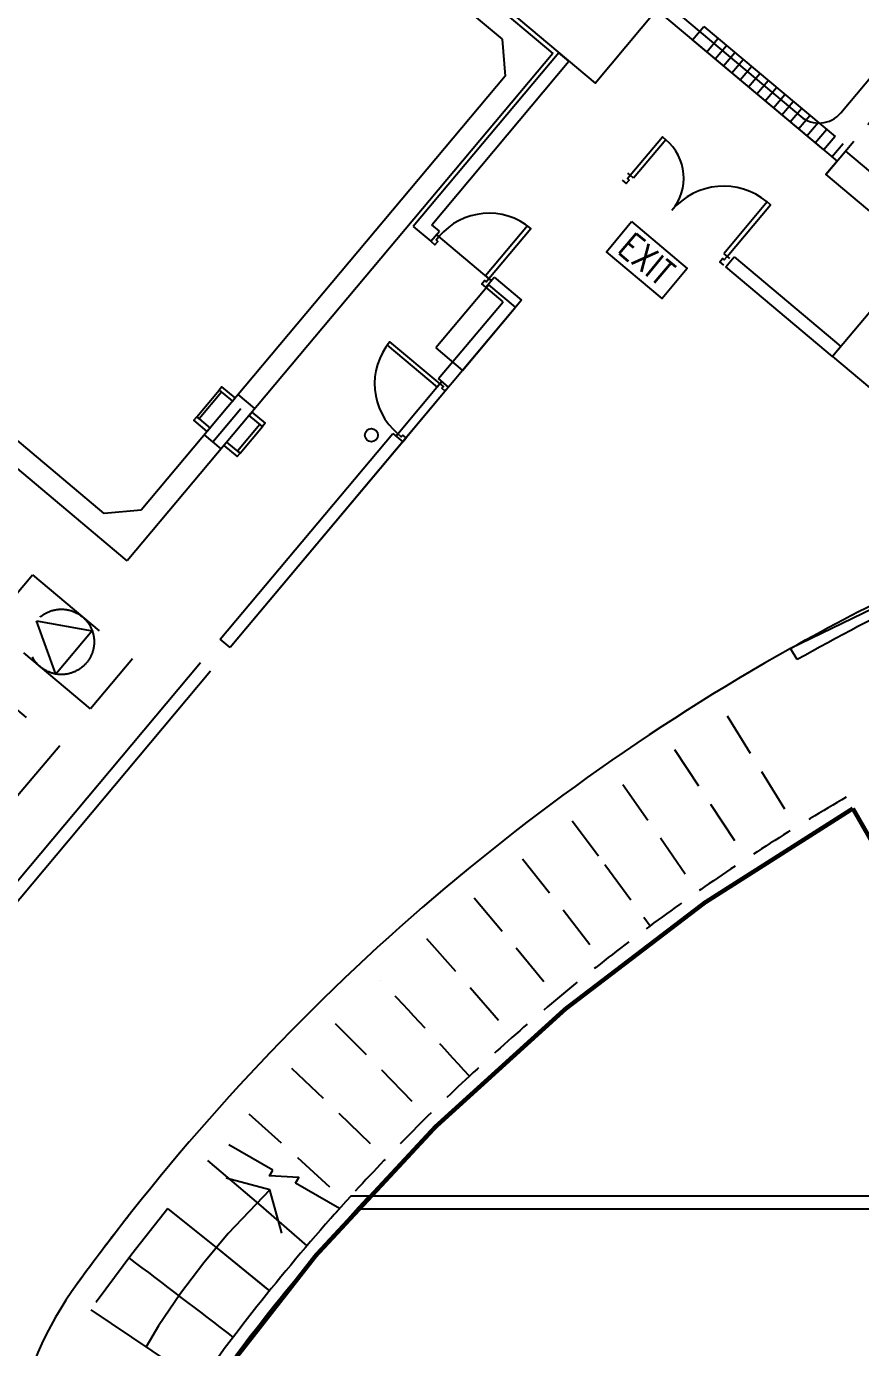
# Model space of a CAD drawing. Header units: millimetres. Extents: x 833779156 to 834921471, y 817530835 to 818378701.
# Drawn here: x 833821947 to 833824340, y 817931902 to 817935690 of the extents above; entities that cross this region are included whole.
import ezdxf

# ---------------------------------------------------------------- set-up
doc = ezdxf.new("R2010")
doc.units = ezdxf.units.MM
doc.header["$LTSCALE"] = 1000
doc.header["$MEASUREMENT"] = 0
for name, pattern in [('HIDDEN', [0.375, 0.25, -0.125]), ('HIDDEN2', [0.1875, 0.125, -0.0625]), ('N132X01M - Default$0$R_WKCD_LB - Model$0$DIVIDE', [1.25, 0.5, -0.25, 0, -0.25, 0, -0.25])]:
    doc.linetypes.add(name, pattern=pattern)
doc.layers.add('VPA050_Marks', color=1, linetype='Continuous')
doc.styles.add('ROMANS', font='romans.shx', dxfattribs={"width": 0.8, "height": 2.5})

msp = doc.modelspace()

# ---------------------------------------------------------------- linework, layer by layer
at = {"color": 252}
for p, q in [((833822314.53339, 817936571.4995), (833823456.89717, 817935612.94247)), ((833822379.69028, 817936435.23842), (833823311.39183, 817935653.44799)), ((833823858.10616, 817935651.59275), (833823890.24554, 817935689.89497)), ((833823890.24554, 817935689.89497), (833824266.56488, 817935374.12556)), ((833823898.75957, 817935617.48049), (833823930.89895, 817935655.78271)), ((833823311.39183, 817935653.44799), (833823320.6361, 817935547.78559)), ((833824234.4255, 817935335.82334), (833823858.10616, 817935651.59275)), ((833823922.69846, 817935597.39338), (833823954.83784, 817935635.6956)), ((833823456.89717, 817935612.94247), (833822235.60071, 817934157.45803)), ((833823474.50757, 817935614.48318), (833823056.69562, 817935116.5543)), ((833823109.52683, 817935121.17643), (833823503.23424, 817935590.37865)), ((833823503.23424, 817935590.37865), (833823474.50757, 817935614.48318)), ((833823946.63735, 817935577.30627), (833823978.77673, 817935615.60849)), ((833823970.57624, 817935557.21915), (833824002.71562, 817935595.52138)), ((833823320.6361, 817935547.78559), (833822276.10623, 817934302.96337)), ((833823994.51513, 817935537.13204), (833824026.65451, 817935575.43426)), ((833824018.45402, 817935517.04493), (833824050.5934, 817935555.34715)), ((833824042.3929, 817935496.95781), (833824074.53228, 817935535.26004)), ((833824066.33179, 817935476.8707), (833824098.47117, 817935515.17292)), ((833824090.27068, 817935456.78359), (833824122.41006, 817935495.08581)), ((833824114.20957, 817935436.69648), (833824146.34895, 817935474.9987)), ((833824138.14846, 817935416.60936), (833824170.28784, 817935454.91159)), ((833824162.08735, 817935396.52225), (833824194.22673, 817935434.82447)), ((833824186.02624, 817935376.43514), (833824218.16562, 817935414.73736)), ((833824209.96513, 817935356.34803), (833824242.10451, 817935394.65025)), ((833824233.90401, 817935336.26091), (833824266.0434, 817935374.56313)), ((833824266.56488, 817935374.12556), (833824234.4255, 817935335.82334)), ((833824257.8429, 817935316.1738), (833824289.98228, 817935354.47602)), ((833822235.60071, 817934157.45803), (833821093.23694, 817935116.01506)), ((833823056.69562, 817935116.5543), (833823107.44607, 817935073.96962)), ((833823107.44607, 817935073.96962), (833823131.5506, 817935102.69628)), ((833823131.5506, 817935102.69628), (833823109.52683, 817935121.17643)), ((833823280.55487, 817934961.34927), (833823123.51576, 817935093.12073)), ((833822170.44383, 817934293.71911), (833821238.74227, 817935075.50954)), ((833822170.44383, 817934293.71911), (833821238.74227, 817935075.50954)), ((833823953.20591, 817935000.6789), (833823977.31045, 817935029.40556)), ((833823977.31045, 817935029.40556), (833824283.73054, 817934772.28857)), ((833824259.62601, 817934743.56191), (833823953.20591, 817935000.6789)), ((833823273.6649, 817934949.24882), (833823121.77308, 817934768.23119)), ((833823264.48345, 817934942.19961), (833823288.58799, 817934970.92627)), ((833823314.27634, 817934900.41841), (833823264.48345, 817934942.19961)), ((833823350.26935, 817934884.97006), (833823273.6649, 817934949.24882)), ((833823288.58799, 817934970.92627), (833823367.10754, 817934905.04054)), ((833823129.4749, 817934680.18064), (833823314.27634, 817934900.41841)), ((833823367.10754, 817934905.04054), (833823198.37579, 817934703.95388)), ((833823198.37752, 817934703.95243), (833823350.26935, 817934884.97006)), ((833823121.77308, 817934768.23119), (833823198.37752, 817934703.95243)), ((833824283.73054, 817934772.28857), (833824259.62601, 817934743.56191)), ((833823139.05219, 817934672.14434), (833823007.28073, 817934515.10523)), ((833823129.47662, 817934680.17917), (833823129.4749, 817934680.18064)), ((833823158.20157, 817934656.0761), (833823129.47662, 817934680.17917)), ((833823158.2033, 817934656.07465), (833823139.05219, 817934672.14434)), ((833823174.27126, 817934675.22721), (833823158.20157, 817934656.0761)), ((833823198.37752, 817934703.95243), (833823174.27126, 817934675.2237)), ((833823174.27299, 817934675.22576), (833823174.27126, 817934675.22721)), ((833823174.27126, 817934675.2237), (833823174.27299, 817934675.22576)), ((833823198.37579, 817934703.95388), (833823198.37752, 817934703.95243)), ((833823158.2033, 817934656.07465), (833822531.48538, 817933909.18132)), ((833823158.2033, 817934656.07465), (833823026.43184, 817934499.03554)), ((833822502.75871, 817933933.28585), (833822997.70517, 817934523.14007)), ((833822502.75871, 817933933.28585), (833822997.70517, 817934523.14007)), ((833822997.70517, 817934523.14007), (833823026.43185, 817934499.03553)), ((833823026.43184, 817934499.03554), (833822531.48538, 817933909.18132)), ((833823026.43185, 817934499.03553), (833823026.43184, 817934499.03554)), ((833822276.10623, 817934302.96337), (833822170.44383, 817934293.71911)), ((833822531.48538, 817933909.18132), (833822502.75871, 817933933.28585)), ((833822531.48538, 817933909.18132), (833822502.75871, 817933933.28585)), ((833821384.30827, 817932600.36852), (833822446.5148, 817933866.25696)), ((833821413.03494, 817932576.26399), (833822475.24146, 817933842.15243)), ((833822654.08339, 817932410.57551), (833822528.01501, 817932483.36112)), ((833822845.10367, 817932300.2899), (833822719.03529, 817932373.07551)), ((833822352.40427, 817932300.34942), (833822249.62302, 817932169.68536)), ((833822249.61521, 817932169.66973), (833822149.65427, 817932035.43536))]:
    msp.add_line(p, q, dxfattribs=at)
at = {"color": 252, "linetype": 'HIDDEN2'}
for p, q in [((833822601.98965, 817934594.10336), (833822554.11187, 817934634.27759)), ((833822481.63262, 817934499.28381), (833822578.05076, 817934614.19048)), ((833822505.57151, 817934479.1967), (833822457.69373, 817934519.37092)), ((833823957.67771, 817933713.02129), (833824154.3557, 817933393.76816)), ((833823806.56052, 817933616.95098), (833823909.78709, 817933460.41973)), ((833823658.21677, 817933516.64629), (833823765.9824, 817933363.21661)), ((833823909.78709, 817933460.41973), (833824012.19334, 817933303.35723)), ((833823512.76365, 817933412.19317), (833823606.59959, 817933286.74004)), ((833823765.9824, 817933363.21661), (833823872.63084, 817933208.99004)), ((833823370.31834, 817933303.67754), (833823486.7949, 817933156.74786)), ((833823606.59959, 817933286.74004), (833823736.0365, 817933110.90923)), ((833823231.00584, 817933191.17754), (833823351.65427, 817933047.63848)), ((833823486.7949, 817933156.74786), (833823601.77146, 817933008.62286)), ((833823094.9199, 817933074.78692), (833823219.59959, 817932934.74786)), ((833823351.65427, 817933047.63848), (833823470.69334, 817932902.77911)), ((833823219.59959, 817932934.74786), (833823342.66209, 817932793.27129))]:
    msp.add_line(p, q, dxfattribs=at)
at = {"color": 252, "linetype": 'HIDDEN'}
for p, q in [((833821843.50348, 817933974.09435), (833821964.02615, 817934117.72768)), ((833821964.02615, 817934117.72768), (833822251.29282, 817933876.68233)), ((833822130.77014, 817933733.04899), (833821843.50348, 817933974.09435)), ((833821975.58153, 817933985.64973), (833822135.49436, 817933957.45266)), ((833822031.11857, 817933833.06262), (833821975.58153, 817933985.64973)), ((833822135.49436, 817933957.45266), (833822031.11857, 817933833.06262)), ((833822251.29282, 817933876.68233), (833822130.77014, 817933733.04899)), ((833821755.12018, 817933868.76324), (833822042.38685, 817933627.71788)), ((833822042.38685, 817933627.71788), (833821921.86417, 817933484.08455))]:
    msp.add_line(p, q, dxfattribs=at)
at = {"color": 252, "ltscale": 500}
msp.add_line((833822131.98224, 817932009.91971), (833822443.62287, 817931801.34159), dxfattribs=at)
at = {"color": 252}
msp.add_lwpolyline([(833816970.74672, 817934267.35103), (833817047.07775, 817934358.31881), (833817085.37997, 817934326.17942), (833820504.20657, 817938400.5783), (833820465.90434, 817938432.71768), (833820518.13084, 817938494.95879), (833824168.33386, 817935432.07479, 0.4142239829), (833824282.80102, 817935442.09142), (833825704.99721, 817937136.94058), (833825767.21157, 817937084.73575)], format="xyb", dxfattribs=at)
for points in [[(833824847.92855, 817934249.91746), (833824139.10092, 817933906.85918, 0.1080614367), (833822092.88279, 817932084.93662, 0.2163325761), (833821916.73206, 817931224.46817), (833821263.38184, 817931224.46817, 0.1017302173), (833820980.02161, 817931588.50876), (833820736.25207, 817931825.49019), (833817516.9503, 817934526.80512), (833820513.94753, 817938098.48734), (833823578.1253, 817935527.3369), (833823754.89189, 817935737.99912), (833824272.62563, 817935303.5689), (833824240.58507, 817935265.38448), (833824508.70621, 817935040.40413), (833824259.62601, 817934743.56191)], [(833824157.8615, 817933874.38635), (833824139.10092, 817933906.85918, -0.0307299845), (833824847.92855, 817934249.91746), (833824880.73291, 817934222.80822, 0.0315002131), (833824157.8615, 817933874.38635)]]:
    msp.add_lwpolyline(points, format="xyb", close=True, dxfattribs=at)
at = {"color": 252, "linetype": 'HIDDEN2'}
for points in [[(833824240.58507, 817935265.38448), (833824527.85173, 817935024.33913), (833825293.94543, 817935937.3376)], [(833824240.58507, 817935265.38448), (833824642.32757, 817935744.16205)], [(833824296.82898, 817935332.41337), (833824584.09565, 817935091.36801)], [(833822832.88084, 817932830.70098), (833822965.31052, 817932697.90411), (833823096.13084, 817932563.63067)], [(833822707.13865, 817932703.20879), (833822843.20896, 817932574.20098), (833822977.82615, 817932443.67754)], [(833822585.0449, 817932572.20879), (833822724.66209, 817932447.05254), (833822862.95896, 817932320.43536)]]:
    msp.add_lwpolyline(points, dxfattribs=at)
at = {"color": 252}
for points in [[(833823688.71181, 817935255.25098), (833823679.13625, 817935263.28583), (833823771.53698, 817935373.40471), (833823781.11254, 817935365.36986)], [(833823947.25179, 817935038.31014), (833823956.82734, 817935030.27529), (833824081.36746, 817935178.69639), (833824071.7919, 817935186.73123)], [(833823682.9119, 817935130.32731), (833823842.87928, 817934996.09874), (833823770.56567, 817934909.91874), (833823610.59829, 817935044.14731)], [(833823264.27642, 817934975.00851), (833823273.85197, 817934966.97366), (833823394.37462, 817935110.60702), (833823384.79906, 817935118.64187)], [(833823125.39295, 817934655.86589), (833823133.42779, 817934665.44145), (833822989.79443, 817934785.96409), (833822981.75959, 817934776.38853)], [(833822507.01737, 817934641.15937), (833822442.7386, 817934564.55493), (833822435.46118, 817934570.66142), (833822499.73995, 817934647.26585)], [(833822538.04217, 817934615.12647), (833822546.07702, 817934624.70202), (833822507.7748, 817934656.84141), (833822499.73995, 817934647.26585)], [(833822473.7634, 817934538.52203), (833822465.72856, 817934528.94648), (833822427.42634, 817934561.08586), (833822435.46118, 817934570.66142)], [(833822585.91994, 817934574.95223), (833822593.95478, 817934584.52779), (833822632.25701, 817934552.38842), (833822624.22217, 817934542.81286)], [(833822616.94475, 817934548.91934), (833822552.666, 817934472.31488), (833822559.94343, 817934466.2084), (833822624.22217, 817934542.81286)], [(833822521.64119, 817934498.34777), (833822513.60635, 817934488.77222), (833822551.90858, 817934456.63284), (833822559.94343, 817934466.2084)]]:
    msp.add_lwpolyline(points, close=True, dxfattribs=at)
for points in [[(833823656.36367, 817935249.75911), (833823667.85434, 817935240.1173), (833823675.88918, 817935249.69285), (833823671.10141, 817935253.71027), (833823679.13625, 817935263.28583), (833823672.43337, 817935268.91022)], [(833823107.44603, 817935073.96959), (833823118.9367, 817935064.32777), (833823126.97154, 817935073.90333), (833823122.18377, 817935077.92075), (833823130.21861, 817935087.49631), (833823123.51572, 817935093.1207)], [(833823947.46054, 817935005.49979), (833823935.96987, 817935015.1416), (833823944.00472, 817935024.71716), (833823948.79249, 817935020.69973), (833823956.82734, 817935030.27529), (833823963.53023, 817935024.6509)], [(833823264.48518, 817934942.19816), (833823252.99451, 817934951.83997), (833823261.02935, 817934961.41553), (833823265.81713, 817934957.3981), (833823273.85197, 817934966.97366), (833823280.55486, 817934961.34927)], [(833823158.2033, 817934656.07465), (833823148.56148, 817934644.58398), (833823138.98593, 817934652.61882), (833823143.00335, 817934657.4066), (833823133.42779, 817934665.44145), (833823139.05218, 817934672.14434)], [(833823026.43187, 817934499.0355), (833823036.07368, 817934510.52617), (833823026.49812, 817934518.56102), (833823022.4807, 817934513.77324), (833823012.90514, 817934521.80808), (833823007.28075, 817934515.10519)], [(833822719.03529, 817932373.07551), (833822728.41029, 817932389.31349), (833822644.70839, 817932394.33753), (833822654.08339, 817932410.57551)], [(833822680.0678, 817932229.87199), (833822644.89604, 817932354.40917), (833822519.85342, 817932387.73943)], [(833822878.27639, 817932336.96817), (833824756.71436, 817932336.96817)], [(833822894.86079, 817932299.46817), (833824756.71436, 817932299.46817)], [(833822894.86079, 817932299.46817), (833824756.71436, 817932299.46817)]]:
    msp.add_lwpolyline(points, dxfattribs=at)
at = {"color": 252, "ltscale": 500}
for points in [[(833822466.70881, 817932437.81034), (833822612.77912, 817932313.95096), (833822751.62287, 817932193.99003)], [(833822644.89604, 817932354.40917), (833822525.94661, 817932228.95052), (833822455.86828, 817932144.66176), (833822388.83565, 817932056.85882), (833822325.8547, 817931963.88654), (833822290.37555, 817931903.90857)], [(833822352.20881, 817932300.13065), (833822495.06037, 817932185.57596), (833822644.23273, 817932064.23445)], [(833822352.20896, 817932300.13067), (833822495.06052, 817932185.57598), (833822637.09959, 817932070.03692)]]:
    msp.add_lwpolyline(points, dxfattribs=at)
msp.add_lwpolyline([(833822147.17728, 817932031.95985, -0.0027780452), (833822153.57528, 817932040.87007)], format="xyb", dxfattribs=at)
at = {"color": 252}
msp.add_circle((833822936.75143, 817934518.00784), 18.75, dxfattribs=at)
at = {"color": 252, "linetype": 'HIDDEN'}
msp.add_circle((833822047.39815, 817933925.38834), 93.75, dxfattribs=at)
at = {"color": 252}
for centre, radius, start, end in [((833823688.71181, 817935255.25098), 143.75, 319.99997463, 49.99997463), ((833823947.25179, 817935038.31014), 193.75, 49.99997463, 139.99997463), ((833823273.85197, 817934966.97366), 187.50001, 50.00001312, 140.00001312), ((833823133.42779, 817934665.44145), 187.50001, 140.00001312, 230.00001312), ((833827281.78753, 817928317.25409), 6412.50062, 141.856561926, 144.016462653)]:
    msp.add_arc(centre, radius, start, end, dxfattribs=at)
at = {"color": 252, "linetype": 'HIDDEN2'}
for centre, radius, start, end in [((833827273.86727, 817928328.1488), 5949.10514, 120.003722994, 138.472777491), ((833811409.6074, 817921937.31036), 15963.78599, 42.29543653, 43.641382224)]:
    msp.add_arc(centre, radius, start, end, dxfattribs=at)
at = {"color": 252, "ltscale": 500}
for centre, radius, start, end in [((833827273.86727, 817928328.1488), 5949.10514, 137.634897289, 144.395999138), ((833827273.86727, 817928328.1488), 5911.60514, 137.302543315, 144.395999138), ((833788381.80646, 817887399.30253), 56124.35404, 52.510019712, 52.893360511)]:
    msp.add_arc(centre, radius, start, end, dxfattribs=at)
at = {"layer": 'VPA050_Marks', "color": 2, "linetype": 'N132X01M - Default$0$R_WKCD_LB - Model$0$DIVIDE', "const_width": 12.5}
msp.add_lwpolyline([(833824317.73685, 817933447.56607), (833824479.99021, 817933165.38738), (833824479.21436, 817930944.42296, -0.2489340982), (833824150.00403, 817930323.58831, -0.0336260169), (833822732.53307, 817930929.46567, -0.470778035), (833822467.37696, 817931769.7656, -0.1068408705), (833824317.73685, 817933447.56607, -1.2779618763)], format="xyb", dxfattribs=at)

# ---------------------------------------------------------------- texts
at = {"color": 252, "insert": (833823688.00975, 817935103.03403), "char_height": 75.000001, "width": 338.9664259, "attachment_point": 1, "rotation": 320.00000029, "style": 'ROMANS'}
msp.add_mtext('EXIT', dxfattribs=at)

doc.saveas('drawing.dxf')
